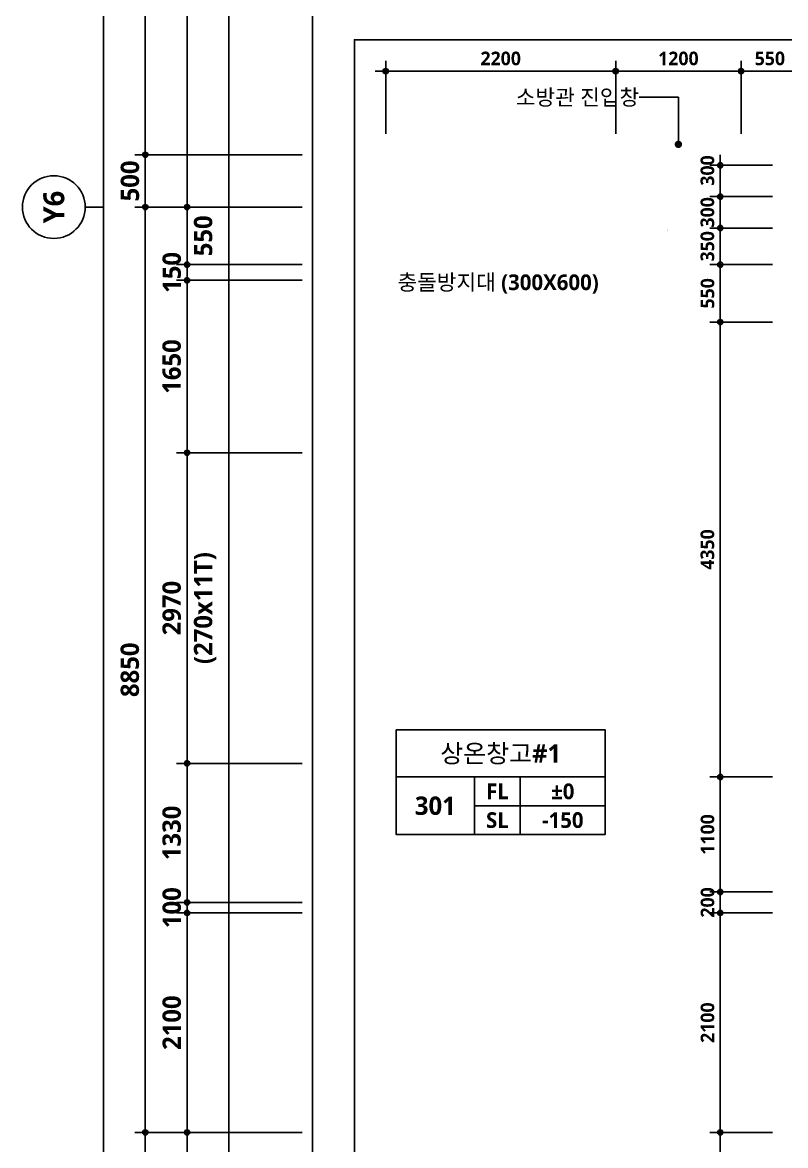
# Model space of a CAD drawing. Header units: millimetres. Extents: x -12482 to 126000, y 0 to 220200.
# Drawn here: x 61075 to 68375, y 41825 to 52566 of the extents above; entities that cross this region are included whole.
import ezdxf
from ezdxf.enums import TextEntityAlignment as Align

# ---------------------------------------------------------------- set-up
doc = ezdxf.new("R2010")
doc.units = ezdxf.units.MM
doc.header["$LTSCALE"] = 60
doc.layers.get('Defpoints').update_dxf_attribs({"color": 153})
for name, color, linetype in [('A-ANNO-DIM', 4, 'Continuous'), ('A-ANNO-GRA1', 7, 'Continuous'), ('A-ANNO-LEAD', 4, 'Continuous'), ('A-ANNO-TEXT1', 7, 'Continuous'), ('A-ANNO-TEXT2', 3, 'Continuous'), ('A-ST-AXIS-BUB', 7, 'Continuous'), ('A-ST-AXIS-DIM', 7, 'Continuous')]:
    doc.layers.add(name, color=color, linetype=linetype)
doc.layers.add('G(그리드1)', color=185, linetype='Continuous', plot=False)
doc.layers.add('G(그리드2)', color=235, linetype='Continuous', plot=False)
doc.styles.add('2020음성 1차', font='NanumGothicBold.ttf')
doc.styles.add('SH_나눔', font='')
doc.styles.add('SH_진천_나눔', font='')
doc.styles.get('SH_나눔').set_extended_font_data('NanumGothic', bold=True)
doc.styles.get('SH_진천_나눔').set_extended_font_data('NanumGothic', bold=True)
doc.dimstyles.new('SHP 50', dxfattribs={"dimscale": 50, "dimtxt": 3.5, "dimasz": 1, "dimexe": 2, "dimexo": 2, "dimgap": 1, "dimtad": 1, "dimdec": 0, "dimzin": 0, "dimdsep": 46, "dimtxsty": 'SH_진천_나눔', "dimblk": 'DIMDOT', "dimcen": 0.09, "dimclrd": 256, "dimclre": 256, "dimclrt": 3, "dimadec": 0, "dimazin": 1, "dimtfac": 1, "dimtdec": 0, "dimtix": 1, "dimtmove": 2, "dimatfit": 0, "dimldrblk": 'DIMDOT', "dimfxl": 1, "dimtolj": 1, "dimtzin": 0, "dimlwd": -1, "dimlwe": -1, "dimarcsym": 0})
doc.dimstyles.new('SHP 50내부', dxfattribs={"dimscale": 50, "dimtxt": 2.6, "dimasz": 1, "dimexe": 2, "dimexo": 2, "dimgap": 1, "dimtad": 1, "dimdec": 0, "dimzin": 0, "dimdsep": 46, "dimtxsty": '2020음성 1차', "dimblk": 'DIMDOT', "dimcen": 0.09, "dimclrd": 256, "dimclre": 256, "dimclrt": 3, "dimadec": 0, "dimazin": 1, "dimtfac": 1, "dimtdec": 0, "dimtix": 1, "dimtmove": 2, "dimatfit": 0, "dimldrblk": 'DIMDOT', "dimfxl": 1, "dimtolj": 1, "dimtzin": 0, "dimlwd": -1, "dimlwe": -1, "dimarcsym": 0})

# ---------------------------------------------------------------- blocks, each defined once
blk = doc.blocks.new('A-ST-AXIS-BUB-1')
at = {"layer": 'A-ST-AXIS-BUB'}
blk.add_line((0, 350), (0, 0), dxfattribs=at)
blk.add_circle((0, 950), 600, dxfattribs=at)
blk = doc.blocks.new('DIMDOT')
at = {"color": 0}
blk.add_line((-2, 0), (2, 0), dxfattribs=at)
for radius in [0.5, 0.25]:
    blk.add_circle((0, 0), radius, dxfattribs=at)
blk = doc.blocks.new('*D17122')
at = {"layer": 'A-ST-AXIS-DIM'}
for p, q in [((63750, 50800), (62150, 50800)), ((62250, 50750), (62250, 42000)), ((63750, 41950), (62150, 41950))]:
    blk.add_line(p, q, dxfattribs=at)
at = {"layer": 'Defpoints', "color": 0}
for p in [(63850, 50800), (62250, 41950), (63850, 41950)]:
    blk.add_point(p, dxfattribs=at)
at = {"layer": 'A-ST-AXIS-DIM', "linetype": 'ByBlock', "xscale": 50, "yscale": 50, "zscale": 50}
for p, rotation in [((62250, 50800), 90), ((62250, 41950), 270)]:
    blk.add_blockref('DIMDOT', p, dxfattribs=dict(at, rotation=rotation))
at = {"layer": 'A-ST-AXIS-DIM', "color": 3, "insert": (62103, 46375), "char_height": 175, "attachment_point": 5, "rotation": 90, "style": 'SH_진천_나눔'}
blk.add_mtext('\\A1;8850', dxfattribs=at)
blk = doc.blocks.new('*D17123')
at = {"layer": 'A-ST-AXIS-DIM'}
for p, q in [((63750, 41950), (62150, 41950)), ((62250, 38350), (62250, 41900)), ((63750, 38300), (62150, 38300))]:
    blk.add_line(p, q, dxfattribs=at)
at = {"layer": 'Defpoints', "color": 0}
for p in [(62250, 41950), (63850, 41950), (63850, 38300)]:
    blk.add_point(p, dxfattribs=at)
at = {"layer": 'A-ST-AXIS-DIM', "linetype": 'ByBlock', "xscale": 50, "yscale": 50, "zscale": 50}
for p, rotation in [((62250, 41950), 90), ((62250, 38300), 270)]:
    blk.add_blockref('DIMDOT', p, dxfattribs=dict(at, rotation=rotation))
at = {"layer": 'A-ST-AXIS-DIM', "color": 3, "insert": (62103, 40125), "char_height": 175, "attachment_point": 5, "rotation": 90, "style": 'SH_진천_나눔'}
blk.add_mtext('\\A1;3650', dxfattribs=at)
blk = doc.blocks.new('*D17124')
at = {"layer": 'A-ST-AXIS-DIM'}
for p, q in [((63750, 44050), (62550, 44050)), ((62650, 44000), (62650, 42000)), ((63750, 41950), (62550, 41950))]:
    blk.add_line(p, q, dxfattribs=at)
at = {"layer": 'Defpoints', "color": 0}
for p in [(63850, 44050), (62650, 41950), (63850, 41950)]:
    blk.add_point(p, dxfattribs=at)
at = {"layer": 'A-ST-AXIS-DIM', "linetype": 'ByBlock', "xscale": 50, "yscale": 50, "zscale": 50}
for p, rotation in [((62650, 44050), 90), ((62650, 41950), 270)]:
    blk.add_blockref('DIMDOT', p, dxfattribs=dict(at, rotation=rotation))
at = {"layer": 'A-ST-AXIS-DIM', "color": 3, "insert": (62504, 43000), "char_height": 175, "attachment_point": 5, "rotation": 90, "style": 'SH_진천_나눔'}
blk.add_mtext('\\A1;2100', dxfattribs=at)
blk = doc.blocks.new('*D17125')
at = {"layer": 'A-ST-AXIS-DIM'}
for p, q in [((63750, 50100), (62550, 50100)), ((62650, 48500), (62650, 50050)), ((63750, 48450), (62550, 48450))]:
    blk.add_line(p, q, dxfattribs=at)
at = {"layer": 'Defpoints', "color": 0}
for p in [(62650, 50100), (63850, 50100), (63850, 48450)]:
    blk.add_point(p, dxfattribs=at)
at = {"layer": 'A-ST-AXIS-DIM', "linetype": 'ByBlock', "xscale": 50, "yscale": 50, "zscale": 50}
for p, rotation in [((62650, 50100), 90), ((62650, 48450), 270)]:
    blk.add_blockref('DIMDOT', p, dxfattribs=dict(at, rotation=rotation))
at = {"layer": 'A-ST-AXIS-DIM', "color": 3, "insert": (62503, 49275), "char_height": 175, "attachment_point": 5, "rotation": 90, "style": 'SH_진천_나눔'}
blk.add_mtext('\\A1;1650', dxfattribs=at)
blk = doc.blocks.new('*D17858')
at = {"layer": 'A-ST-AXIS-DIM'}
for p, q in [((63750, 45480), (62550, 45480)), ((62650, 44200), (62650, 45430)), ((63750, 44150), (62550, 44150))]:
    blk.add_line(p, q, dxfattribs=at)
at = {"layer": 'Defpoints', "color": 0}
for p in [(62650, 45480), (63850, 45480), (63850, 44150)]:
    blk.add_point(p, dxfattribs=at)
at = {"layer": 'A-ST-AXIS-DIM', "linetype": 'ByBlock', "xscale": 50, "yscale": 50, "zscale": 50}
for p, rotation in [((62650, 45480), 90), ((62650, 44150), 270)]:
    blk.add_blockref('DIMDOT', p, dxfattribs=dict(at, rotation=rotation))
at = {"layer": 'A-ST-AXIS-DIM', "color": 3, "insert": (62503, 44815), "char_height": 175, "attachment_point": 5, "rotation": 90, "style": 'SH_진천_나눔'}
blk.add_mtext('\\A1;1330', dxfattribs=at)
blk = doc.blocks.new('*D17910')
at = {"layer": 'A-ANNO-DIM'}
for p, q in [((66750, 51500), (66750, 52200)), ((67900, 52100), (66800, 52100)), ((67950, 51500), (67950, 52200))]:
    blk.add_line(p, q, dxfattribs=at)
at = {"layer": 'Defpoints', "color": 0}
for p in [(66750, 52100), (66750, 51400), (67950, 51400)]:
    blk.add_point(p, dxfattribs=at)
at = {"layer": 'A-ANNO-DIM', "linetype": 'ByBlock', "xscale": 50, "yscale": 50, "zscale": 50, "rotation": 180}
blk.add_blockref('DIMDOT', (66750, 52100), dxfattribs=at)
at = {"layer": 'A-ANNO-DIM', "linetype": 'ByBlock', "xscale": 50, "yscale": 50, "zscale": 50}
blk.add_blockref('DIMDOT', (67950, 52100), dxfattribs=at)
at = {"layer": 'A-ANNO-DIM', "color": 3, "insert": (67350, 52221), "char_height": 130, "attachment_point": 5, "style": '2020음성 1차'}
blk.add_mtext('\\A1;1200', dxfattribs=at)
blk = doc.blocks.new('*D17911')
at = {"layer": 'A-ANNO-DIM'}
for p, q in [((64550, 51500), (64550, 52200)), ((64600, 52100), (66700, 52100)), ((66750, 51500), (66750, 52200))]:
    blk.add_line(p, q, dxfattribs=at)
at = {"layer": 'Defpoints', "color": 0}
for p in [(66750, 52100), (64550, 51400), (66750, 51400)]:
    blk.add_point(p, dxfattribs=at)
at = {"layer": 'A-ANNO-DIM', "linetype": 'ByBlock', "xscale": 50, "yscale": 50, "zscale": 50, "rotation": 180}
blk.add_blockref('DIMDOT', (64550, 52100), dxfattribs=at)
at = {"layer": 'A-ANNO-DIM', "linetype": 'ByBlock', "xscale": 50, "yscale": 50, "zscale": 50}
blk.add_blockref('DIMDOT', (66750, 52100), dxfattribs=at)
at = {"layer": 'A-ANNO-DIM', "color": 3, "insert": (65650, 52221), "char_height": 130, "attachment_point": 5, "style": '2020음성 1차'}
blk.add_mtext('\\A1;2200', dxfattribs=at)
blk = doc.blocks.new('*D17912')
at = {"layer": 'A-ANNO-DIM'}
for p, q in [((67950, 51500), (67950, 52200)), ((68000, 52100), (68450, 52100)), ((68500, 51500), (68500, 52200))]:
    blk.add_line(p, q, dxfattribs=at)
at = {"layer": 'Defpoints', "color": 0}
for p in [(68500, 52100), (67950, 51400), (68500, 51400)]:
    blk.add_point(p, dxfattribs=at)
at = {"layer": 'A-ANNO-DIM', "linetype": 'ByBlock', "xscale": 50, "yscale": 50, "zscale": 50, "rotation": 180}
blk.add_blockref('DIMDOT', (67950, 52100), dxfattribs=at)
at = {"layer": 'A-ANNO-DIM', "linetype": 'ByBlock', "xscale": 50, "yscale": 50, "zscale": 50}
blk.add_blockref('DIMDOT', (68500, 52100), dxfattribs=at)
at = {"layer": 'A-ANNO-DIM', "color": 3, "insert": (68225, 52221), "char_height": 130, "attachment_point": 5, "style": '2020음성 1차'}
blk.add_mtext('\\A1;550', dxfattribs=at)
blk = doc.blocks.new('G$C9D92D8A7')
at = {"layer": 'A-ANNO-GRA1'}
for p, q in [((0, 11), (40, 11)), ((15, 11), (15, 0)), ((23.75, 11), (23.75, 0)), ((15, 5.5), (40, 5.5))]:
    blk.add_line(p, q, dxfattribs=at)
blk.add_lwpolyline([(0, 20), (0, 0), (40, 0), (40, 20)], close=True, dxfattribs=at)
at = {"style": '2020음성 1차'}
for tag, height, p in [('실명', 3.5, (20, 15.5)), ('마감레벨', 3, (31.875, 8.25)), ('실번호', 3.5, (7.5, 5.5)), ('구조레벨', 3, (31.875, 2.75))]:
    blk.add_attdef(tag, text='', height=height, dxfattribs=at).set_placement(p, align=Align.MIDDLE_CENTER)
at = {"layer": 'A-ANNO-TEXT1', "style": 'SH_나눔'}
for s, p in [('FL', (19.375, 8.25)), ('SL', (19.375, 2.75))]:
    blk.add_text(s, height=3, dxfattribs=at).set_placement(p, align=Align.MIDDLE)
blk = doc.blocks.new('*D17916')
at = {"layer": 'A-ST-AXIS-DIM'}
for p, q in [((62250, 51350), (62250, 51400)), ((63750, 51300), (62150, 51300)), ((62250, 51300), (62250, 50800)), ((63750, 50800), (62150, 50800)), ((62250, 50750), (62250, 50700))]:
    blk.add_line(p, q, dxfattribs=at)
at = {"layer": 'Defpoints', "color": 0}
for p in [(63850, 51300), (62250, 50800), (63850, 50800)]:
    blk.add_point(p, dxfattribs=at)
at = {"layer": 'A-ST-AXIS-DIM', "linetype": 'ByBlock', "xscale": 50, "yscale": 50, "zscale": 50}
for p, rotation in [((62250, 51300), 270), ((62250, 50800), 90)]:
    blk.add_blockref('DIMDOT', p, dxfattribs=dict(at, rotation=rotation))
at = {"layer": 'A-ST-AXIS-DIM', "color": 3, "insert": (62104, 51050), "char_height": 175, "attachment_point": 5, "rotation": 90, "style": 'SH_진천_나눔'}
blk.add_mtext('\\A1;500', dxfattribs=at)
blk = doc.blocks.new('*D20165')
at = {"layer": 'A-ST-AXIS-DIM'}
for p, q in [((63750, 44150), (62550, 44150)), ((62650, 44200), (62650, 44250)), ((62650, 44050), (62650, 44150)), ((63750, 44050), (62550, 44050)), ((62650, 44000), (62650, 43950))]:
    blk.add_line(p, q, dxfattribs=at)
at = {"layer": 'Defpoints', "color": 0}
for p in [(62650, 44150), (63850, 44150), (63850, 44050)]:
    blk.add_point(p, dxfattribs=at)
at = {"layer": 'A-ST-AXIS-DIM', "linetype": 'ByBlock', "xscale": 50, "yscale": 50, "zscale": 50}
for p, rotation in [((62650, 44150), 270), ((62650, 44050), 90)]:
    blk.add_blockref('DIMDOT', p, dxfattribs=dict(at, rotation=rotation))
at = {"layer": 'A-ST-AXIS-DIM', "color": 3, "insert": (62504, 44100), "char_height": 175, "attachment_point": 5, "rotation": 90, "style": 'SH_진천_나눔'}
blk.add_mtext('\\A1;100', dxfattribs=at)
blk = doc.blocks.new('*D20167')
at = {"layer": 'A-ST-AXIS-DIM'}
for p, q in [((63750, 48450), (62550, 48450)), ((62650, 48400), (62650, 45530)), ((63750, 45480), (62550, 45480))]:
    blk.add_line(p, q, dxfattribs=at)
at = {"layer": 'Defpoints', "color": 0}
for p in [(63850, 48450), (62650, 45480), (63850, 45480)]:
    blk.add_point(p, dxfattribs=at)
at = {"layer": 'A-ST-AXIS-DIM', "linetype": 'ByBlock', "xscale": 50, "yscale": 50, "zscale": 50}
for p, rotation in [((62650, 48450), 90), ((62650, 45480), 270)]:
    blk.add_blockref('DIMDOT', p, dxfattribs=dict(at, rotation=rotation))
at = {"layer": 'A-ST-AXIS-DIM', "color": 3, "char_height": 175, "attachment_point": 5, "rotation": 90, "style": 'SH_진천_나눔'}
for s, insert in [('\\A1;(270x11T)', (62822, 46965)), ('\\A1;2970', (62503, 46965))]:
    blk.add_mtext(s, dxfattribs=dict(at, insert=insert))
blk = doc.blocks.new('*D20169')
at = {"layer": 'A-ANNO-DIM'}
for p, q in [((68250, 44050), (67650, 44050)), ((67750, 42000), (67750, 44000)), ((68250, 41950), (67650, 41950))]:
    blk.add_line(p, q, dxfattribs=at)
at = {"layer": 'Defpoints', "color": 0}
for p in [(67750, 44050), (68350, 44050), (68350, 41950)]:
    blk.add_point(p, dxfattribs=at)
at = {"layer": 'A-ANNO-DIM', "linetype": 'ByBlock', "xscale": 50, "yscale": 50, "zscale": 50}
for p, rotation in [((67750, 44050), 90), ((67750, 41950), 270)]:
    blk.add_blockref('DIMDOT', p, dxfattribs=dict(at, rotation=rotation))
at = {"layer": 'A-ANNO-DIM', "color": 3, "insert": (67629, 43000), "char_height": 130, "attachment_point": 5, "rotation": 90, "style": '2020음성 1차'}
blk.add_mtext('\\A1;2100', dxfattribs=at)
blk = doc.blocks.new('*D20170')
at = {"layer": 'A-ANNO-DIM'}
for p, q in [((67750, 44300), (67750, 44350)), ((68250, 44250), (67650, 44250)), ((67750, 44250), (67750, 44050)), ((68250, 44050), (67650, 44050)), ((67750, 44000), (67750, 43950))]:
    blk.add_line(p, q, dxfattribs=at)
at = {"layer": 'Defpoints', "color": 0}
for p in [(68350, 44250), (67750, 44050), (68350, 44050)]:
    blk.add_point(p, dxfattribs=at)
at = {"layer": 'A-ANNO-DIM', "linetype": 'ByBlock', "xscale": 50, "yscale": 50, "zscale": 50}
for p, rotation in [((67750, 44250), 270), ((67750, 44050), 90)]:
    blk.add_blockref('DIMDOT', p, dxfattribs=dict(at, rotation=rotation))
at = {"layer": 'A-ANNO-DIM', "color": 3, "insert": (67629, 44150), "char_height": 130, "attachment_point": 5, "rotation": 90, "style": '2020음성 1차'}
blk.add_mtext('\\A1;200', dxfattribs=at)
blk = doc.blocks.new('*D20171')
at = {"layer": 'A-ANNO-DIM'}
for p, q in [((68250, 45350), (67650, 45350)), ((67750, 44300), (67750, 45300)), ((68250, 44250), (67650, 44250))]:
    blk.add_line(p, q, dxfattribs=at)
at = {"layer": 'Defpoints', "color": 0}
for p in [(67750, 45350), (68350, 45350), (68350, 44250)]:
    blk.add_point(p, dxfattribs=at)
at = {"layer": 'A-ANNO-DIM', "linetype": 'ByBlock', "xscale": 50, "yscale": 50, "zscale": 50}
for p, rotation in [((67750, 45350), 90), ((67750, 44250), 270)]:
    blk.add_blockref('DIMDOT', p, dxfattribs=dict(at, rotation=rotation))
at = {"layer": 'A-ANNO-DIM', "color": 3, "insert": (67629, 44800), "char_height": 130, "attachment_point": 5, "rotation": 90, "style": '2020음성 1차'}
blk.add_mtext('\\A1;1100', dxfattribs=at)
blk = doc.blocks.new('*D20172')
at = {"layer": 'A-ANNO-DIM'}
for p, q in [((68250, 49700), (67650, 49700)), ((67750, 49650), (67750, 45400)), ((68250, 45350), (67650, 45350))]:
    blk.add_line(p, q, dxfattribs=at)
at = {"layer": 'Defpoints', "color": 0}
for p in [(68350, 49700), (67750, 45350), (68350, 45350)]:
    blk.add_point(p, dxfattribs=at)
at = {"layer": 'A-ANNO-DIM', "linetype": 'ByBlock', "xscale": 50, "yscale": 50, "zscale": 50}
for p, rotation in [((67750, 49700), 90), ((67750, 45350), 270)]:
    blk.add_blockref('DIMDOT', p, dxfattribs=dict(at, rotation=rotation))
at = {"layer": 'A-ANNO-DIM', "color": 3, "insert": (67628, 47525), "char_height": 130, "attachment_point": 5, "rotation": 90, "style": '2020음성 1차'}
blk.add_mtext('\\A1;4350', dxfattribs=at)
blk = doc.blocks.new('*D20173')
at = {"layer": 'A-ANNO-DIM'}
for p, q in [((68250, 50250), (67650, 50250)), ((67750, 49750), (67750, 50200)), ((68250, 49700), (67650, 49700))]:
    blk.add_line(p, q, dxfattribs=at)
at = {"layer": 'Defpoints', "color": 0}
for p in [(67750, 50250), (68350, 50250), (68350, 49700)]:
    blk.add_point(p, dxfattribs=at)
at = {"layer": 'A-ANNO-DIM', "linetype": 'ByBlock', "xscale": 50, "yscale": 50, "zscale": 50}
for p, rotation in [((67750, 50250), 90), ((67750, 49700), 270)]:
    blk.add_blockref('DIMDOT', p, dxfattribs=dict(at, rotation=rotation))
at = {"layer": 'A-ANNO-DIM', "color": 3, "insert": (67629, 49975), "char_height": 130, "attachment_point": 5, "rotation": 90, "style": '2020음성 1차'}
blk.add_mtext('\\A1;550', dxfattribs=at)
blk = doc.blocks.new('*D20174')
at = {"layer": 'A-ANNO-DIM'}
for p, q in [((67750, 50650), (67750, 50700)), ((68250, 50600), (67650, 50600)), ((67750, 50600), (67750, 50250)), ((68250, 50250), (67650, 50250)), ((67750, 50200), (67750, 50150))]:
    blk.add_line(p, q, dxfattribs=at)
at = {"layer": 'Defpoints', "color": 0}
for p in [(68350, 50600), (67750, 50250), (68350, 50250)]:
    blk.add_point(p, dxfattribs=at)
at = {"layer": 'A-ANNO-DIM', "linetype": 'ByBlock', "xscale": 50, "yscale": 50, "zscale": 50}
for p, rotation in [((67750, 50600), 270), ((67750, 50250), 90)]:
    blk.add_blockref('DIMDOT', p, dxfattribs=dict(at, rotation=rotation))
at = {"layer": 'A-ANNO-DIM', "color": 3, "insert": (67628, 50425), "char_height": 130, "attachment_point": 5, "rotation": 90, "style": '2020음성 1차'}
blk.add_mtext('\\A1;350', dxfattribs=at)
blk = doc.blocks.new('*D20175')
at = {"layer": 'A-ANNO-DIM'}
for p, q in [((67750, 50950), (67750, 51000)), ((68250, 50900), (67650, 50900)), ((67750, 50600), (67750, 50900)), ((68250, 50600), (67650, 50600)), ((67750, 50550), (67750, 50500))]:
    blk.add_line(p, q, dxfattribs=at)
at = {"layer": 'Defpoints', "color": 0}
for p in [(67750, 50900), (68350, 50900), (68350, 50600)]:
    blk.add_point(p, dxfattribs=at)
at = {"layer": 'A-ANNO-DIM', "linetype": 'ByBlock', "xscale": 50, "yscale": 50, "zscale": 50}
for p, rotation in [((67750, 50900), 270), ((67750, 50600), 90)]:
    blk.add_blockref('DIMDOT', p, dxfattribs=dict(at, rotation=rotation))
at = {"layer": 'A-ANNO-DIM', "color": 3, "insert": (67628, 50750), "char_height": 130, "attachment_point": 5, "rotation": 90, "style": '2020음성 1차'}
blk.add_mtext('\\A1;300', dxfattribs=at)
blk = doc.blocks.new('*D20176')
at = {"layer": 'A-ANNO-DIM'}
for p, q in [((68250, 51200), (67650, 51200)), ((67750, 51150), (67750, 50950)), ((68250, 50900), (67650, 50900))]:
    blk.add_line(p, q, dxfattribs=at)
at = {"layer": 'Defpoints', "color": 0}
for p in [(68350, 51200), (67750, 50900), (68350, 50900)]:
    blk.add_point(p, dxfattribs=at)
at = {"layer": 'A-ANNO-DIM', "linetype": 'ByBlock', "xscale": 50, "yscale": 50, "zscale": 50}
for p, rotation in [((67750, 51200), 90), ((67750, 50900), 270)]:
    blk.add_blockref('DIMDOT', p, dxfattribs=dict(at, rotation=rotation))
at = {"layer": 'A-ANNO-DIM', "color": 3, "insert": (67628, 51150), "char_height": 130, "attachment_point": 5, "rotation": 90, "style": '2020음성 1차'}
blk.add_mtext('\\A1;300', dxfattribs=at)
blk = doc.blocks.new('*D20194')
at = {"layer": 'A-ST-AXIS-DIM'}
for p, q in [((62650, 50300), (62650, 50350)), ((63750, 50250), (62550, 50250)), ((62650, 50250), (62650, 50100)), ((63750, 50100), (62550, 50100)), ((62650, 50050), (62650, 50000))]:
    blk.add_line(p, q, dxfattribs=at)
at = {"layer": 'Defpoints', "color": 0}
for p in [(63850, 50250), (62650, 50100), (63850, 50100)]:
    blk.add_point(p, dxfattribs=at)
at = {"layer": 'A-ST-AXIS-DIM', "linetype": 'ByBlock', "xscale": 50, "yscale": 50, "zscale": 50}
for p, rotation in [((62650, 50250), 270), ((62650, 50100), 90)]:
    blk.add_blockref('DIMDOT', p, dxfattribs=dict(at, rotation=rotation))
at = {"layer": 'A-ST-AXIS-DIM', "color": 3, "insert": (62504, 50175), "char_height": 175, "attachment_point": 5, "rotation": 90, "style": 'SH_진천_나눔'}
blk.add_mtext('\\A1;150', dxfattribs=at)
blk = doc.blocks.new('*D20195')
at = {"layer": 'A-ST-AXIS-DIM'}
for p, q in [((63750, 50800), (62550, 50800)), ((62650, 50300), (62650, 50750)), ((63750, 50250), (62550, 50250))]:
    blk.add_line(p, q, dxfattribs=at)
at = {"layer": 'Defpoints', "color": 0}
for p in [(62650, 50800), (63850, 50800), (63850, 50250)]:
    blk.add_point(p, dxfattribs=at)
at = {"layer": 'A-ST-AXIS-DIM', "linetype": 'ByBlock', "xscale": 50, "yscale": 50, "zscale": 50}
for p, rotation in [((62650, 50800), 90), ((62650, 50250), 270)]:
    blk.add_blockref('DIMDOT', p, dxfattribs=dict(at, rotation=rotation))
at = {"layer": 'A-ST-AXIS-DIM', "color": 3, "insert": (62804, 50525), "char_height": 175, "attachment_point": 5, "rotation": 90, "style": 'SH_진천_나눔'}
blk.add_mtext('\\A1;550', dxfattribs=at)
blk = doc.blocks.new('*D20198')
at = {"layer": 'A-ANNO-DIM'}
for p, q in [((68250, 41950), (67650, 41950)), ((67750, 41900), (67750, 38350)), ((68250, 38300), (67650, 38300))]:
    blk.add_line(p, q, dxfattribs=at)
at = {"layer": 'Defpoints', "color": 0}
for p in [(68350, 41950), (67750, 38300), (68350, 38300)]:
    blk.add_point(p, dxfattribs=at)
at = {"layer": 'A-ANNO-DIM', "linetype": 'ByBlock', "xscale": 50, "yscale": 50, "zscale": 50}
for p, rotation in [((67750, 41950), 90), ((67750, 38300), 270)]:
    blk.add_blockref('DIMDOT', p, dxfattribs=dict(at, rotation=rotation))
at = {"layer": 'A-ANNO-DIM', "color": 3, "insert": (67628, 40125), "char_height": 130, "attachment_point": 5, "rotation": 90, "style": '2020음성 1차'}
blk.add_mtext('\\A1;3650', dxfattribs=at)

msp = doc.modelspace()

# ---------------------------------------------------------------- linework, layer by layer
at = {"layer": 'A-ANNO-LEAD'}
msp.add_lwpolyline([(67350, 51400), (67350, 51850), (66975, 51850)], dxfattribs=at)
at = {"layer": 'A-ANNO-LEAD', "const_width": 35.2}
msp.add_lwpolyline([(67350, 51382.4, -1), (67350, 51417.6, -1)], format="xyb", close=True, dxfattribs=at)
at = {"layer": 'A-ANNO-LEAD'}
msp.add_lwpolyline([(67244.1, 50579.5, 0, 37.5, 0), (67170.4, 50500, 0, 0, 0), (66787.6, 50099, 0, 0, 0), (66620.6, 50099, 0, 0, 0)], format="xyseb", dxfattribs=at)
at = {"layer": 'G(그리드1)'}
for points in [[(76250, 55200), (61850, 55200), (61850, 33900), (76250, 33900)], [(75850, 54800), (62250, 54800), (62250, 35100), (75850, 35100)], [(75450, 54400), (62650, 54400), (62650, 35500), (75450, 35500)], [(75050, 54000), (63050, 54000), (63050, 35900), (75050, 35900)], [(74250, 52800), (63850, 52800), (63850, 36700), (74250, 36700)]]:
    msp.add_lwpolyline(points, close=True, dxfattribs=at)
at = {"layer": 'G(그리드2)'}
msp.add_lwpolyline([(73850, 52400), (64250, 52400), (64250, 37100), (73850, 37100)], close=True, dxfattribs=at)

# ---------------------------------------------------------------- block references
at = {"layer": 'A-ANNO-TEXT1'}
ref = msp.add_blockref('G$C9D92D8A7', (64650, 44800), dxfattribs=dict(at, xscale=50, yscale=50, zscale=50))
ref.add_attrib('실명', '상온창고#1', dxfattribs={"layer": 'A-ANNO-TEXT2', "height": 175, "style": '2020음성 1차'}).set_placement((65650, 45575, 171666.7), align=Align.MIDDLE_CENTER)
ref.add_attrib('실번호', '301', dxfattribs={"layer": 'A-ANNO-TEXT2', "height": 175, "style": '2020음성 1차'}).set_placement((65025, 45075, 171666.7), align=Align.MIDDLE_CENTER)
ref.add_attrib('마감레벨', '%%p0', dxfattribs={"height": 150, "style": '2020음성 1차'}).set_placement((66243.7, 45212.5, 171666.7), align=Align.MIDDLE_CENTER)
ref.add_attrib('구조레벨', '-150', dxfattribs={"height": 150, "style": '2020음성 1차'}).set_placement((66243.7, 44937.5, 171666.7), align=Align.MIDDLE_CENTER)
at = {"layer": 'A-ST-AXIS-BUB', "xscale": 0.5, "yscale": 0.5, "zscale": 0.5, "rotation": 90}
msp.add_blockref('A-ST-AXIS-BUB-1', (61850, 50800), dxfattribs=at)

# ---------------------------------------------------------------- texts
at = {"layer": 'A-ANNO-TEXT1', "style": '2020음성 1차'}
for s, p in [('소방관 진입창', (66975, 51850)), ('충돌방지대 (300X600)', (66587.7, 50081.2))]:
    msp.add_text(s, height=150, dxfattribs=at).set_placement(p, align=Align.MIDDLE_RIGHT)
at = {"layer": 'A-ANNO-TEXT1', "style": 'SH_진천_나눔'}
msp.add_text('Y6', height=200, rotation=90, dxfattribs=at).set_placement((61375, 50800), align=Align.MIDDLE_CENTER)

# ---------------------------------------------------------------- dimensions: what is measured, and where the dimension line sits
at = {"layer": 'A-ANNO-DIM'}
for base, p1, p2, angle, picture, middle in [((66750, 52100), (64550, 51400), (66750, 51400), 180, '*D17911', (65650, 52221.5)), ((66750, 52100), (67950, 51400), (66750, 51400), 0, '*D17910', (67350, 52221.5)), ((68500, 52100), (67950, 51400), (68500, 51400), 180, '*D17912', (68225, 52221.5)), ((67750, 50900, 103000), (68350, 50600, 103000), (68350, 50900, 103000), 90, '*D20175', (67628.3, 50750, 103000)), ((67750, 50250, 103000), (68350, 50600, 103000), (68350, 50250, 103000), 270, '*D20174', (67628.3, 50425, 103000)), ((67750, 50250, 103000), (68350, 49700, 103000), (68350, 50250, 103000), 90, '*D20173', (67628.5, 49975, 103000)), ((67750, 45350, 103000), (68350, 49700, 103000), (68350, 45350, 103000), 270, '*D20172', (67628.3, 47525, 103000)), ((67750, 45350, 103000), (68350, 44250, 103000), (68350, 45350, 103000), 90, '*D20171', (67628.7, 44800, 103000)), ((67750, 44050, 103000), (68350, 44250, 103000), (68350, 44050, 103000), 270, '*D20170', (67628.5, 44150, 103000)), ((67750, 44050, 103000), (68350, 41950, 103000), (68350, 44050, 103000), 90, '*D20169', (67628.5, 43000, 103000)), ((67750, 38300, 103000), (68350, 41950, 103000), (68350, 38300, 103000), 270, '*D20198', (67628.3, 40125, 103000))]:
    dim = msp.add_linear_dim(base=base, p1=p1, p2=p2, angle=angle, dimstyle='SHP 50내부', override={"dimtxsty": '2020음성 1차', "dimldrblk": 'DIMDOT'}, dxfattribs=at)
    dim.commit()
    dim.dimension.update_dxf_attribs({"geometry": picture, "text_midpoint": middle})
dim = msp.add_linear_dim(base=(67750, 50900, 103000), p1=(68350, 51200, 103000), p2=(68350, 50900, 103000), angle=270, dimstyle='SHP 50내부', override={"dimtxsty": '2020음성 1차', "dimldrblk": 'DIMDOT'}, dxfattribs=at)
dim.commit()
dim.dimension.update_dxf_attribs({"geometry": '*D20176', "text_midpoint": (67628.3, 51150, 103000), "dimtype": 160})
at = {"layer": 'A-ST-AXIS-DIM'}
for base, p1, p2, angle, picture, middle in [((62250, 50800), (63850, 51300), (63850, 50800), 270, '*D17916', (62103.8, 51050)), ((62250, 41950), (63850, 50800), (63850, 41950), 270, '*D17122', (62103.4, 46375)), ((62650, 50100), (63850, 50250), (63850, 50100), 270, '*D20194', (62503.8, 50175)), ((62650, 50100), (63850, 48450), (63850, 50100), 90, '*D17125', (62503.4, 49275)), ((62650, 45480), (63850, 44150), (63850, 45480), 90, '*D17858', (62503.4, 44815)), ((62650, 44150), (63850, 44050), (63850, 44150), 90, '*D20165', (62504, 44100)), ((62650, 41950), (63850, 44050), (63850, 41950), 270, '*D17124', (62503.8, 43000)), ((62250, 41950), (63850, 38300), (63850, 41950), 90, '*D17123', (62103.4, 40125))]:
    dim = msp.add_linear_dim(base=base, p1=p1, p2=p2, angle=angle, dimstyle='SHP 50', dxfattribs=at)
    dim.commit()
    dim.dimension.update_dxf_attribs({"geometry": picture, "text_midpoint": middle})
dim = msp.add_linear_dim(base=(62650, 50800), p1=(63850, 50250), p2=(63850, 50800), angle=90, dimstyle='SHP 50', dxfattribs=at)
dim.commit()
dim.dimension.update_dxf_attribs({"geometry": '*D20195', "text_midpoint": (62803.8, 50525), "dimtype": 160})
dim = msp.add_linear_dim(base=(62650, 45480), p1=(63850, 48450), p2=(63850, 45480), angle=90, text='<>\\X(270x11T)', dimstyle='SHP 50', override={"dimtxsty": 'SH_진천_나눔', "dimldrblk": 'DIMDOT'}, dxfattribs=at)
dim.commit()
dim.dimension.update_dxf_attribs({"geometry": '*D20167', "text_midpoint": (62650, 46965)})

doc.saveas('drawing.dxf')
